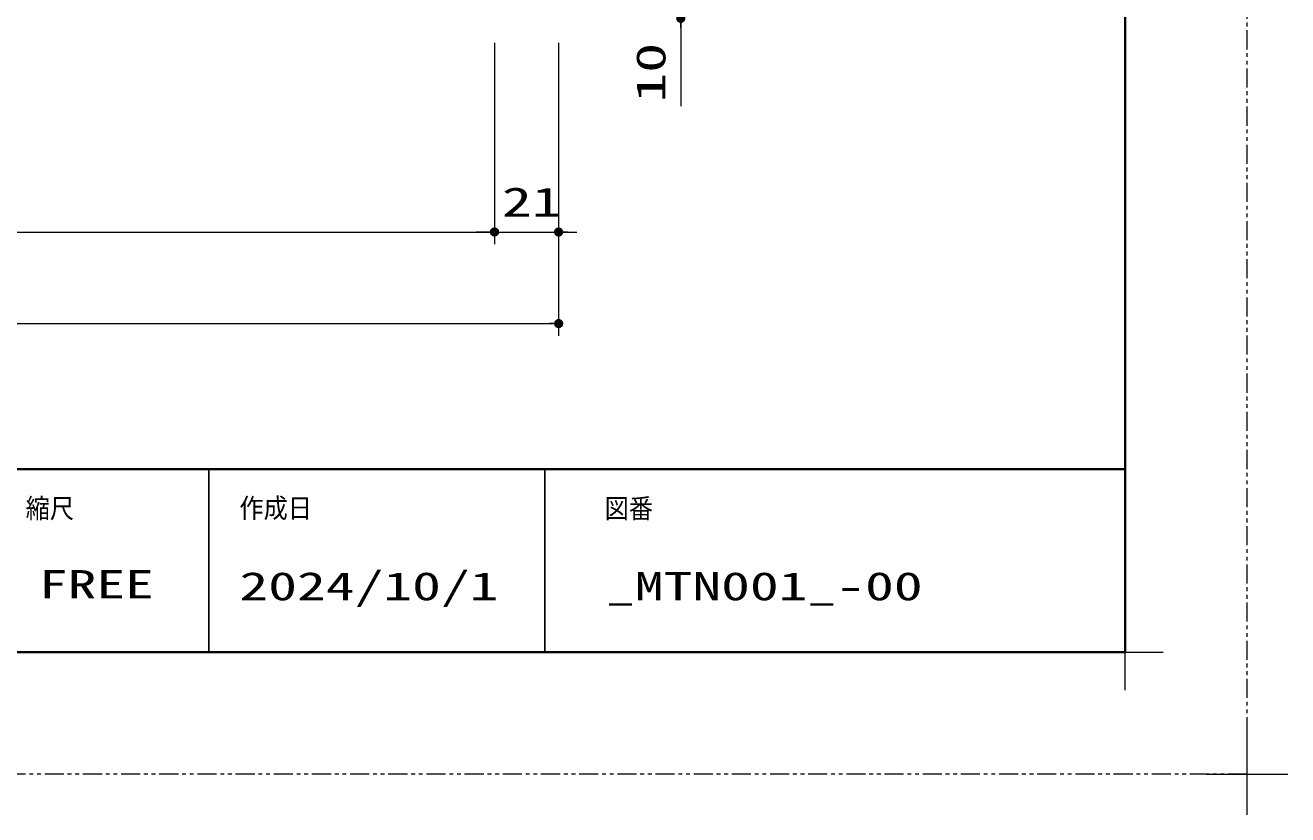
# Model space of a CAD drawing. Units: millimetres, scale not verified. Extents: x -1306 to 1306, y -607 to 607.
# Drawn here: x -13.1 to 400.3, y -607.3 to -348.6 of the extents above; entities that cross this region are included whole.
import ezdxf
from ezdxf.enums import TextEntityAlignment as Align

# ---------------------------------------------------------------- set-up
doc = ezdxf.new("R2010")
doc.units = ezdxf.units.MM
doc.header["$LTSCALE"] = 5
doc.header["$PDMODE"] = 32
doc.header["$PDSIZE"] = 2.5
doc.linetypes.add('USER1', pattern=[2.5, 1.25, -0.25, 0.25, -0.25, 0.25, -0.25])
for name, color, linetype, lineweight in [('0-3_陰線', 4, 'USER1', 9), ('1-1_寸法線', 3, 'Continuous', 13), ('1-4_DEFPOINTS', 7, 'Continuous', 5), ('1-5_0', 3, 'Continuous', 25), ('1-7_図面枠', 7, 'Continuous', 35), ('1-8_一般', 7, 'Continuous', 5)]:
    doc.layers.add(name, color=color, linetype=linetype, lineweight=lineweight)
doc.styles.add('ＭＳ ゴシック', font='')
doc.styles.get('ＭＳ ゴシック').set_extended_font_data('MS Gothic')

# ---------------------------------------------------------------- blocks, each defined once
blk = doc.blocks.new('_DOT')
at = {"layer": '1-5_0'}
blk.add_line((-2.5, 0), (-5, 0), dxfattribs=at)
for points in [[(0, 0), (-2.5, 0), (-2.48, 0.313)], [(0, 0), (-2.48, -0.313), (-2.5, 0)], [(0, 0), (-2.48, 0.313), (-2.421, 0.622)], [(0, 0), (-2.421, -0.622), (-2.48, -0.313)], [(0, 0), (-2.421, 0.622), (-2.324, 0.92)], [(0, 0), (-2.324, -0.92), (-2.421, -0.622)], [(0, 0), (-2.324, 0.92), (-2.191, 1.204)], [(0, 0), (-2.191, -1.204), (-2.324, -0.92)], [(0, 0), (-2.191, 1.204), (-2.023, 1.469)], [(0, 0), (-2.023, -1.469), (-2.191, -1.204)], [(0, 0), (-2.023, 1.469), (-1.822, 1.711)], [(0, 0), (-1.822, -1.711), (-2.023, -1.469)], [(0, 0), (-1.822, 1.711), (-1.594, 1.926)], [(0, 0), (-1.594, -1.926), (-1.822, -1.711)], [(0, 0), (-1.594, 1.926), (-1.34, 2.111)], [(0, 0), (-1.34, -2.111), (-1.594, -1.926)], [(0, 0), (-1.34, 2.111), (-1.064, 2.262)], [(0, 0), (-1.064, -2.262), (-1.34, -2.111)], [(0, 0), (-1.064, 2.262), (-0.773, 2.378)], [(0, 0), (-0.773, -2.378), (-1.064, -2.262)], [(0, 0), (-0.773, 2.378), (-0.468, 2.456)], [(0, 0), (-0.468, -2.456), (-0.773, -2.378)], [(0, 0), (-0.468, 2.456), (-0.157, 2.495)], [(0, 0), (-0.157, -2.495), (-0.468, -2.456)], [(0, 0), (-0.157, 2.495), (0.157, 2.495)], [(0, 0), (0.157, -2.495), (-0.157, -2.495)], [(0, 0), (0.157, 2.495), (0.468, 2.456)], [(0, 0), (0.468, 2.456), (0.773, 2.378)], [(0, 0), (0.773, 2.378), (1.064, 2.262)], [(0, 0), (1.064, 2.262), (1.34, 2.111)], [(0, 0), (1.34, 2.111), (1.594, 1.926)], [(0, 0), (1.594, 1.926), (1.822, 1.711)], [(0, 0), (1.822, 1.711), (2.023, 1.469)], [(0, 0), (2.023, 1.469), (2.191, 1.204)], [(0, 0), (2.191, 1.204), (2.324, 0.92)], [(0, 0), (2.324, 0.92), (2.421, 0.622)], [(0, 0), (2.421, 0.622), (2.48, 0.313)], [(0, 0), (2.48, 0.313), (2.5, 0)], [(0, 0), (0.468, -2.456), (0.157, -2.495)], [(0, 0), (0.773, -2.378), (0.468, -2.456)], [(0, 0), (1.064, -2.262), (0.773, -2.378)], [(0, 0), (1.34, -2.111), (1.064, -2.262)], [(0, 0), (1.594, -1.926), (1.34, -2.111)], [(0, 0), (1.822, -1.711), (1.594, -1.926)], [(0, 0), (2.023, -1.469), (1.822, -1.711)], [(0, 0), (2.191, -1.204), (2.023, -1.469)], [(0, 0), (2.324, -0.92), (2.191, -1.204)], [(0, 0), (2.421, -0.622), (2.324, -0.92)], [(0, 0), (2.48, -0.313), (2.421, -0.622)], [(0, 0), (2.5, 0), (2.48, -0.313)]]:
    blk.add_solid(points, dxfattribs=at)
blk = doc.blocks.new('グループ-13-1')
at = {"layer": '1-8_一般'}
for p, q in [((62041.6, -14029.5), (62041.6, -13365.5)), ((61709.6, -13697.5), (62373.6, -13697.5))]:
    blk.add_line(p, q, dxfattribs=at)

msp = doc.modelspace()

# ---------------------------------------------------------------- linework, layer by layer
at = {"layer": '0-3_陰線'}
for q in [(387.036, 594), (-1292.964, -594)]:
    msp.add_line((387.036, -594), q, dxfattribs=at)
at = {"layer": '1-1_寸法線'}
for p, q in [((201.566, -349.344), (201.566, -375.106)), ((140.566, -354.344), (140.566, -420.344)), ((140.566, -354.344), (140.566, -420.344)), ((161.566, -354.344), (161.566, -420.344)), ((161.566, -354.344), (161.566, -450.344)), ((-977.434, -416.344), (137.566, -416.344)), ((137.566, -416.344), (134.566, -416.344)), ((140.566, -416.344), (161.566, -416.344)), ((164.566, -416.344), (167.566, -416.344)), ((-994.434, -446.344), (158.566, -446.344))]:
    msp.add_line(p, q, dxfattribs=at)
at = {"layer": '1-4_DEFPOINTS'}
for p, q in [((347.036, -566.45), (347.036, -541.55)), ((334.586, -554), (359.486, -554))]:
    msp.add_line(p, q, dxfattribs=at)
for p in [(140.566, -416.344), (161.566, -416.344), (161.566, -446.344)]:
    msp.add_point(p, dxfattribs=at)
at = {"layer": '1-5_0', "color": 7}
for p, q in [((47.036, -494), (47.036, -554)), ((157.036, -494), (157.036, -554))]:
    msp.add_line(p, q, dxfattribs=at)
at = {"layer": '1-7_図面枠'}
msp.add_line((-1252.964, -494), (347.036, -494), dxfattribs=at)
msp.add_lwpolyline([(-1252.964, -554), (347.036, -554), (347.036, 554), (-1252.964, 554)], close=True, dxfattribs=at)

# ---------------------------------------------------------------- block references
at = {"layer": '0-3_陰線', "xscale": 0.04, "yscale": 0.04}
msp.add_blockref('グループ-13-1', (-2094.629, -46.1), dxfattribs=at)
at = {"layer": '1-1_寸法線', "xscale": 0.6, "yscale": 0.6}
for p, rotation in [((201.566, -346.344), 90), ((161.566, -416.344), 180)]:
    msp.add_blockref('_DOT', p, dxfattribs=dict(at, rotation=rotation))
for p in [(140.566, -416.344), (140.566, -416.344), (161.566, -446.344)]:
    msp.add_blockref('_DOT', p, dxfattribs=at)

# ---------------------------------------------------------------- texts
at = {"layer": '1-1_寸法線', "style": 'ＭＳ ゴシック', "width": 1.5}
msp.add_text('10', height=9.604, rotation=90, dxfattribs=at).set_placement((199.417, -373.963), align=Align.BOTTOM_LEFT)
msp.add_text('21', height=9.604, dxfattribs=at).set_placement((142.971, -414.195), align=Align.BOTTOM_LEFT)
at = {"layer": '1-7_図面枠', "style": 'ＭＳ ゴシック'}
for s, height, width, p in [('縮尺', 6.452, 0.9, (-12.964, -512.038)), ('作成日', 6.452, 0.9, (57.036, -511.963)), ('図番', 6.452, 0.9, (176.633, -512.073)), ('FREE', 9.238, 1.5, (-8.665, -539.129)), ('2024/10/1', 9.238, 1.5, (57.036, -539.776)), ('_MTN001_-00', 9.238, 1.5, (177.071, -539.776))]:
    msp.add_text(s, height=height, dxfattribs=dict(at, width=width)).set_placement(p, align=Align.BOTTOM_LEFT)

doc.saveas('drawing.dxf')
